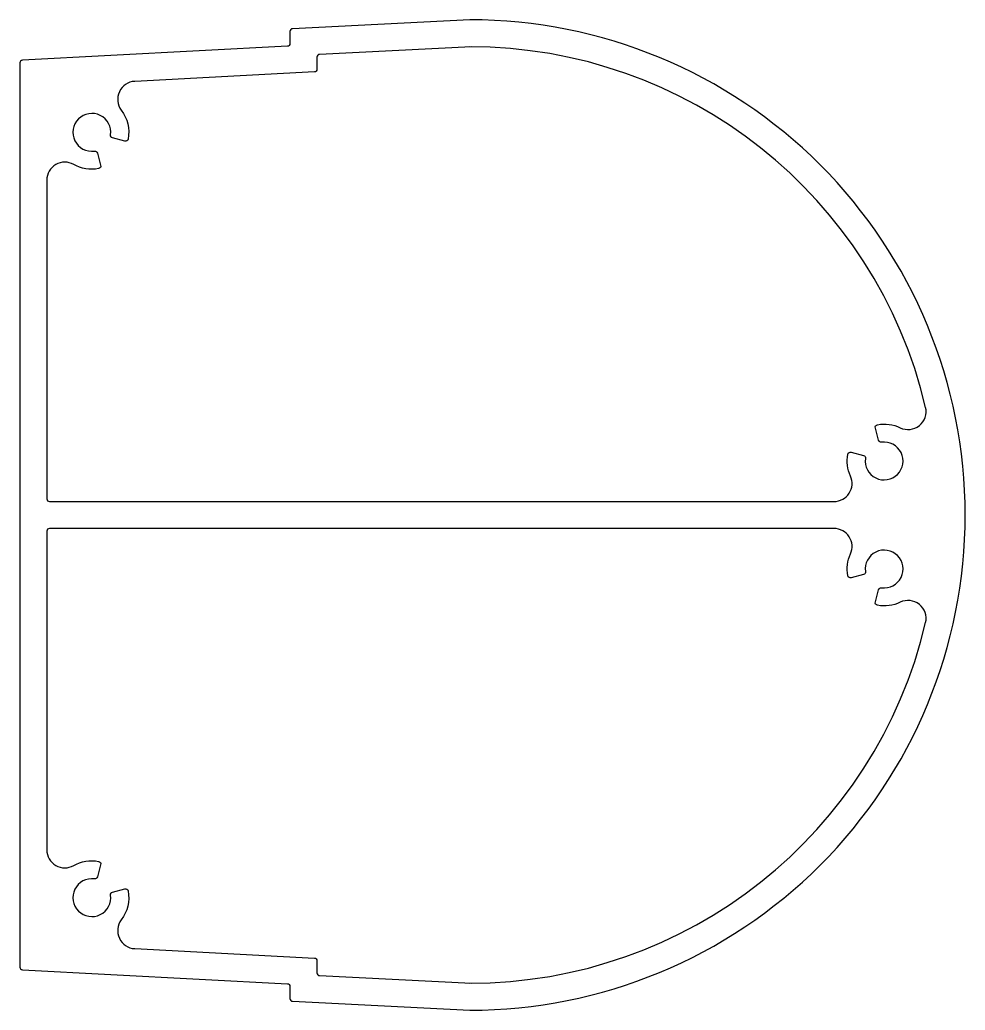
# Model space of a CAD drawing. Extents: x 389.7 to 424.7, y 208 to 244.7.
import ezdxf

# ---------------------------------------------------------------- set-up
doc = ezdxf.new("R2010")
doc.units = 0
doc.header["$LTSCALE"] = 15
doc.layers.get('0').update_dxf_attribs({"linetype": 'CONTINUOUS'})

msp = doc.modelspace()

# ---------------------------------------------------------------- linework, layer by layer
at = {"color": 0, "ltscale": 0.05}
msp.add_lwpolyline([(389.732, 209.632, 0.39896), (389.826, 209.532), (399.637, 209.018, -0.39896), (399.732, 208.918), (399.732, 208.465, 0.399656), (399.827, 208.365), (406.398, 208.037, 0.414214), (424.732, 226.37, 0.414214), (406.398, 244.703), (399.827, 244.375, 0.399656), (399.732, 244.275), (399.732, 243.822, -0.39896), (399.637, 243.722), (389.826, 243.208, 0.39896), (389.732, 243.108)], format="xyb", close=True, dxfattribs=at)
for points in [[(406.448, 243.705), (400.827, 243.423, 0.399656), (400.732, 243.324), (400.732, 242.873, -0.39896), (400.637, 242.773), (393.988, 242.425, 0.600635), (393.49, 241.358, -0.209977), (393.742, 240.288, -0.437555), (393.618, 240.21), (393.165, 240.331, -0.377964), (393.092, 240.441, 2.973091), (392.493, 239.843, -0.377964), (392.604, 239.77), (392.725, 239.317, -0.437555), (392.647, 239.193, -0.176017), (391.726, 239.347, 0.574208), (390.732, 238.766), (390.732, 226.97, 0.414214), (390.832, 226.87), (419.877, 226.87, 0.544055), (420.485, 227.81, -0.152425), (420.388, 228.618, -0.437555), (420.512, 228.697), (420.965, 228.575, -0.377964), (421.038, 228.465, 2.973091), (421.636, 229.063, -0.377964), (421.526, 229.137), (421.405, 229.59, -0.437555), (421.483, 229.714, -0.159945), (422.328, 229.6, 0.631931), (423.268, 230.353, 0.347829), (406.398, 243.703)], [(406.398, 209.037, 0.347829), (423.268, 222.387, 0.631931), (422.328, 223.14, -0.159945), (421.483, 223.026, -0.437555), (421.405, 223.15), (421.526, 223.603, -0.377964), (421.636, 223.676, 2.973091), (421.038, 224.275, -0.377964), (420.965, 224.165), (420.512, 224.043, -0.437555), (420.388, 224.122, -0.152425), (420.485, 224.93, 0.544055), (419.877, 225.87), (390.832, 225.87, 0.414214), (390.732, 225.77), (390.732, 213.974, 0.574208), (391.726, 213.393, -0.176017), (392.647, 213.547, -0.437555), (392.725, 213.423), (392.604, 212.97, -0.377964), (392.493, 212.897, 2.973091), (393.092, 212.299, -0.377964), (393.165, 212.409), (393.618, 212.53, -0.437555), (393.742, 212.452, -0.209977), (393.49, 211.382, 0.600635), (393.988, 210.315), (400.637, 209.966, -0.39896), (400.732, 209.867), (400.732, 209.416, 0.399656), (400.827, 209.316), (406.448, 209.035)]]:
    msp.add_lwpolyline(points, format="xyb", dxfattribs=at)

doc.saveas('drawing.dxf')
